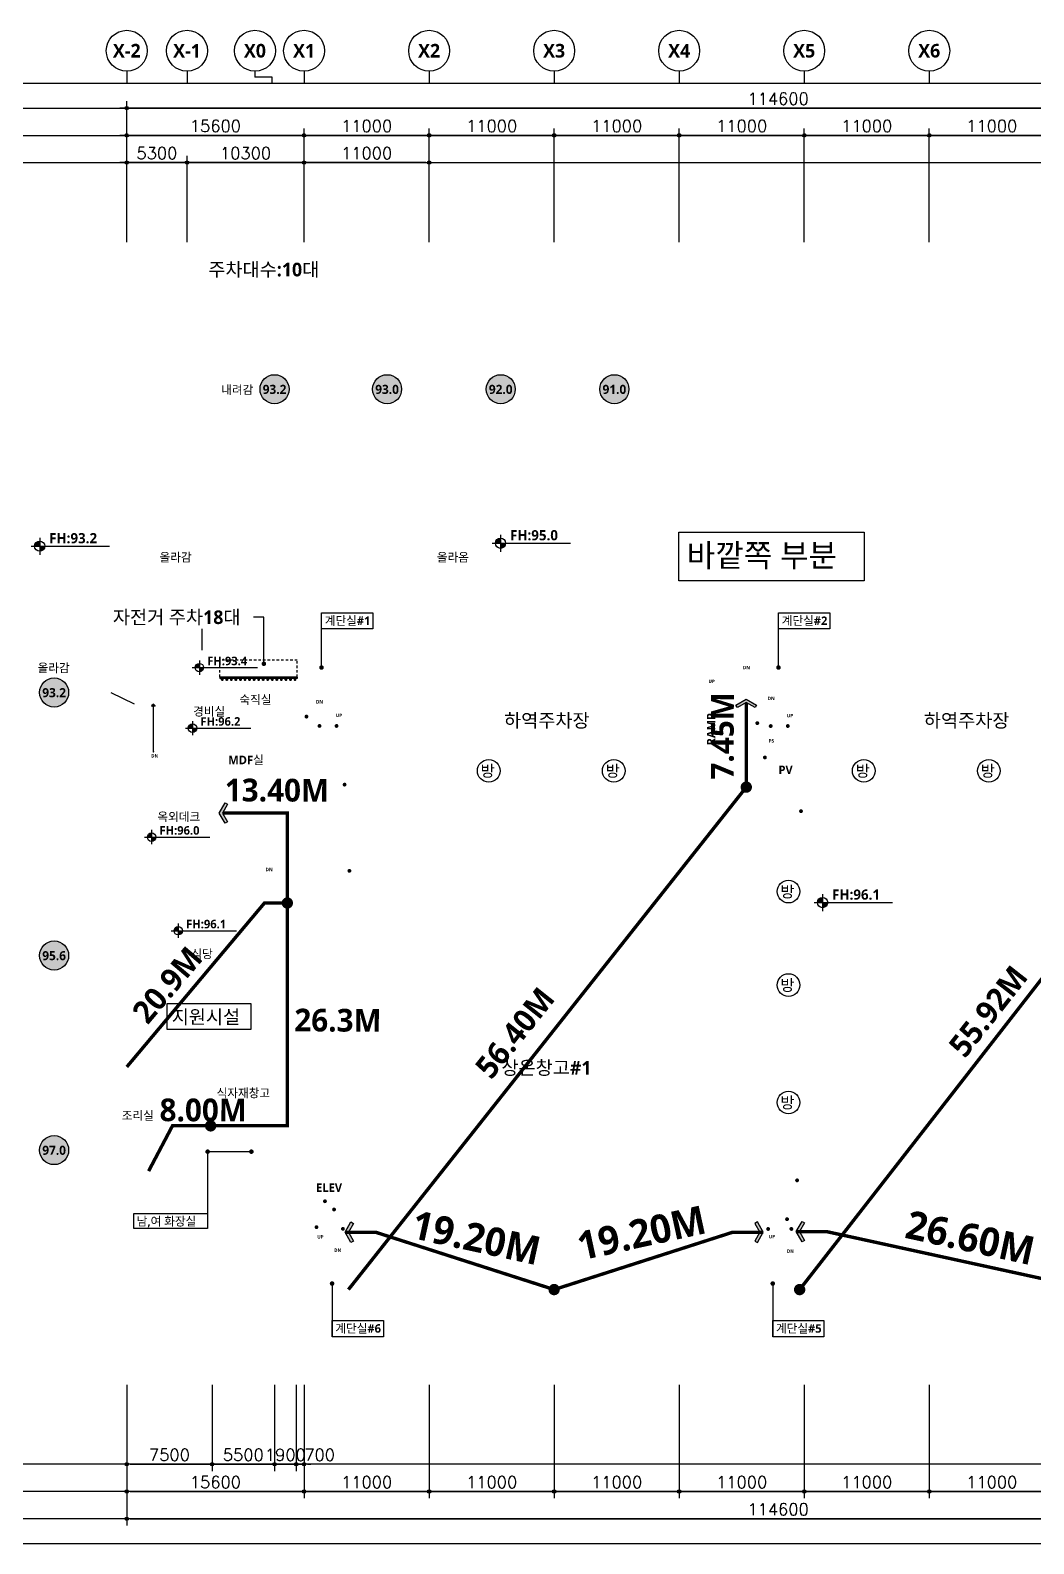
# Model space of a CAD drawing. Header units: millimetres. Extents: x 7833 to 190005487, y 7641 to 455456909.
# Drawn here: x 563291 to 651575, y 36445 to 169666 of the extents above; entities that cross this region are included whole.
import ezdxf
from ezdxf.enums import TextEntityAlignment as Align

# ---------------------------------------------------------------- set-up
doc = ezdxf.new("R2010")
doc.units = ezdxf.units.MM
doc.header["$LTSCALE"] = 200
doc.header["$MEASUREMENT"] = 0
doc.header["$PDSIZE"] = -10
doc.linetypes.add('HID', pattern=[2, 1.1, -0.9])
doc.layers.get('0').update_dxf_attribs({"linetype": 'CONTINUOUS'})
doc.layers.get('Defpoints').update_dxf_attribs({"color": 153, "linetype": 'CONTINUOUS'})
for name, color, linetype in [('A-ANNO-TEXT2', 3, 'CONTINUOUS'), ('DIM', 1, 'CONTINUOUS'), ('SYM', 7, 'CONTINUOUS'), ('X-SEC-종$0$A-ST-AXIS-BUB', 7, 'CONTINUOUS'), ('도로레벨', 5, 'CONTINUOUS'), ('자전거거치대', 5, 'CONTINUOUS'), ('피난거리 계단 50', 130, 'HID'), ('피난거리 저면 100', 10, 'HID')]:
    doc.layers.add(name, color=color, linetype=linetype)
doc.layers.add('A-XXXX-SYMB', color=7, linetype='CONTINUOUS', lineweight=25)
doc.layers.add('XR-평면도$0$A-SSXK-LEAD', color=7, linetype='CONTINUOUS', lineweight=25)
doc.layers.add('Defpoint', color=161, linetype='CONTINUOUS', plot=False)
doc.layers.add('면적', color=210, linetype='CONTINUOUS', plot=False)
doc.styles.add('SH_대대리576', font='')
doc.styles.get("Standard").update_dxf_attribs({"font": 'SIMPLEX.shx'})
doc.styles.get('SH_대대리576').set_extended_font_data('NanumGothic', bold=True)
doc.dimstyles.new('SHP 600', dxfattribs={"dimscale": 300, "dimtxt": 3.5, "dimasz": 1, "dimexe": 2, "dimexo": 2, "dimgap": 1, "dimtad": 1, "dimdec": 0, "dimzin": 0, "dimdsep": 46, "dimtxsty": 'Standard', "dimblk": 'DIMDOT', "dimcen": 0.09, "dimclrt": 3, "dimadec": 0, "dimazin": 1, "dimtfac": 1, "dimtdec": 0, "dimtix": 1, "dimtmove": 2, "dimatfit": 0, "dimldrblk": 'DIMDOT', "dimfxl": 1, "dimtolj": 1, "dimtzin": 0, "dimarcsym": 0})

# ---------------------------------------------------------------- blocks, each defined once
blk = doc.blocks.new('DIMDOT')
at = {"color": 0}
blk.add_line((-2, 0), (2, 0), dxfattribs=at)
for radius in [0.5, 0.25]:
    blk.add_circle((0, 0), radius, dxfattribs=at)
blk = doc.blocks.new('*D1773')
at = {"color": 0, "lineweight": -2}
for p, q in [((571782, 151016), (571782, 163416)), ((686082, 162816), (572082, 162816)), ((686382, 151016), (686382, 163416))]:
    blk.add_line(p, q, dxfattribs=at)
at = {"layer": 'Defpoints', "color": 0}
for p in [(571782, 162816), (571782, 150416), (686382, 150416)]:
    blk.add_point(p, dxfattribs=at)
at = {"color": 0, "linetype": 'ByBlock', "lineweight": -2, "xscale": 300, "yscale": 300, "zscale": 300, "rotation": 180}
blk.add_blockref('DIMDOT', (571782, 162816), dxfattribs=at)
at = {"color": 0, "linetype": 'ByBlock', "lineweight": -2, "xscale": 300, "yscale": 300, "zscale": 300}
blk.add_blockref('DIMDOT', (686382, 162816), dxfattribs=at)
at = {"color": 3, "insert": (629082, 163642), "char_height": 1050, "attachment_point": 5}
blk.add_mtext('\\A1;114600', dxfattribs=at)
blk = doc.blocks.new('*D1774')
at = {"color": 0, "lineweight": -2}
for p, q in [((587382, 151016), (587382, 161016)), ((598082, 160416), (587682, 160416)), ((598382, 151016), (598382, 161016))]:
    blk.add_line(p, q, dxfattribs=at)
at = {"layer": 'Defpoints', "color": 0}
for p in [(587382, 160416), (587382, 150416), (598382, 150416)]:
    blk.add_point(p, dxfattribs=at)
at = {"color": 0, "linetype": 'ByBlock', "lineweight": -2, "xscale": 300, "yscale": 300, "zscale": 300, "rotation": 180}
blk.add_blockref('DIMDOT', (587382, 160416), dxfattribs=at)
at = {"color": 0, "linetype": 'ByBlock', "lineweight": -2, "xscale": 300, "yscale": 300, "zscale": 300}
blk.add_blockref('DIMDOT', (598382, 160416), dxfattribs=at)
at = {"color": 3, "insert": (592882, 161242), "char_height": 1050, "attachment_point": 5}
blk.add_mtext('\\A1;11000', dxfattribs=at)
blk = doc.blocks.new('*D1775')
at = {"color": 0, "lineweight": -2}
for p, q in [((598382, 151016), (598382, 161016)), ((609082, 160416), (598682, 160416)), ((609382, 151016), (609382, 161016))]:
    blk.add_line(p, q, dxfattribs=at)
at = {"layer": 'Defpoints', "color": 0}
for p in [(598382, 160416), (598382, 150416), (609382, 150416)]:
    blk.add_point(p, dxfattribs=at)
at = {"color": 0, "linetype": 'ByBlock', "lineweight": -2, "xscale": 300, "yscale": 300, "zscale": 300, "rotation": 180}
blk.add_blockref('DIMDOT', (598382, 160416), dxfattribs=at)
at = {"color": 0, "linetype": 'ByBlock', "lineweight": -2, "xscale": 300, "yscale": 300, "zscale": 300}
blk.add_blockref('DIMDOT', (609382, 160416), dxfattribs=at)
at = {"color": 3, "insert": (603882, 161242), "char_height": 1050, "attachment_point": 5}
blk.add_mtext('\\A1;11000', dxfattribs=at)
blk = doc.blocks.new('*D1776')
at = {"color": 0, "lineweight": -2}
for p, q in [((609382, 151016), (609382, 161016)), ((620082, 160416), (609682, 160416)), ((620382, 151016), (620382, 161016))]:
    blk.add_line(p, q, dxfattribs=at)
at = {"layer": 'Defpoints', "color": 0}
for p in [(609382, 160416), (609382, 150416), (620382, 150416)]:
    blk.add_point(p, dxfattribs=at)
at = {"color": 0, "linetype": 'ByBlock', "lineweight": -2, "xscale": 300, "yscale": 300, "zscale": 300, "rotation": 180}
blk.add_blockref('DIMDOT', (609382, 160416), dxfattribs=at)
at = {"color": 0, "linetype": 'ByBlock', "lineweight": -2, "xscale": 300, "yscale": 300, "zscale": 300}
blk.add_blockref('DIMDOT', (620382, 160416), dxfattribs=at)
at = {"color": 3, "insert": (614882, 161242), "char_height": 1050, "attachment_point": 5}
blk.add_mtext('\\A1;11000', dxfattribs=at)
blk = doc.blocks.new('*D1777')
at = {"color": 0, "lineweight": -2}
for p, q in [((620382, 151016), (620382, 161016)), ((631082, 160416), (620682, 160416)), ((631382, 151016), (631382, 161016))]:
    blk.add_line(p, q, dxfattribs=at)
at = {"layer": 'Defpoints', "color": 0}
for p in [(620382, 160416), (620382, 150416), (631382, 150416)]:
    blk.add_point(p, dxfattribs=at)
at = {"color": 0, "linetype": 'ByBlock', "lineweight": -2, "xscale": 300, "yscale": 300, "zscale": 300, "rotation": 180}
blk.add_blockref('DIMDOT', (620382, 160416), dxfattribs=at)
at = {"color": 0, "linetype": 'ByBlock', "lineweight": -2, "xscale": 300, "yscale": 300, "zscale": 300}
blk.add_blockref('DIMDOT', (631382, 160416), dxfattribs=at)
at = {"color": 3, "insert": (625882, 161242), "char_height": 1050, "attachment_point": 5}
blk.add_mtext('\\A1;11000', dxfattribs=at)
blk = doc.blocks.new('*D1778')
at = {"color": 0, "lineweight": -2}
for p, q in [((631382, 151016), (631382, 161016)), ((642082, 160416), (631682, 160416)), ((642382, 151016), (642382, 161016))]:
    blk.add_line(p, q, dxfattribs=at)
at = {"layer": 'Defpoints', "color": 0}
for p in [(631382, 160416), (631382, 150416), (642382, 150416)]:
    blk.add_point(p, dxfattribs=at)
at = {"color": 0, "linetype": 'ByBlock', "lineweight": -2, "xscale": 300, "yscale": 300, "zscale": 300, "rotation": 180}
blk.add_blockref('DIMDOT', (631382, 160416), dxfattribs=at)
at = {"color": 0, "linetype": 'ByBlock', "lineweight": -2, "xscale": 300, "yscale": 300, "zscale": 300}
blk.add_blockref('DIMDOT', (642382, 160416), dxfattribs=at)
at = {"color": 3, "insert": (636882, 161242), "char_height": 1050, "attachment_point": 5}
blk.add_mtext('\\A1;11000', dxfattribs=at)
blk = doc.blocks.new('*D1779')
at = {"color": 0, "lineweight": -2}
for p, q in [((642382, 151016), (642382, 161016)), ((653082, 160416), (642682, 160416)), ((653382, 151016), (653382, 161016))]:
    blk.add_line(p, q, dxfattribs=at)
at = {"layer": 'Defpoints', "color": 0}
for p in [(642382, 160416), (642382, 150416), (653382, 150416)]:
    blk.add_point(p, dxfattribs=at)
at = {"color": 0, "linetype": 'ByBlock', "lineweight": -2, "xscale": 300, "yscale": 300, "zscale": 300, "rotation": 180}
blk.add_blockref('DIMDOT', (642382, 160416), dxfattribs=at)
at = {"color": 0, "linetype": 'ByBlock', "lineweight": -2, "xscale": 300, "yscale": 300, "zscale": 300}
blk.add_blockref('DIMDOT', (653382, 160416), dxfattribs=at)
at = {"color": 3, "insert": (647882, 161242), "char_height": 1050, "attachment_point": 5}
blk.add_mtext('\\A1;11000', dxfattribs=at)
blk = doc.blocks.new('*D1783')
at = {"color": 0, "lineweight": -2}
for p, q in [((571782, 151016), (571782, 161016)), ((587082, 160416), (572082, 160416)), ((587382, 151016), (587382, 161016))]:
    blk.add_line(p, q, dxfattribs=at)
at = {"layer": 'Defpoints', "color": 0}
for p in [(571782, 160416), (571782, 150416), (587382, 150416)]:
    blk.add_point(p, dxfattribs=at)
at = {"color": 0, "linetype": 'ByBlock', "lineweight": -2, "xscale": 300, "yscale": 300, "zscale": 300, "rotation": 180}
blk.add_blockref('DIMDOT', (571782, 160416), dxfattribs=at)
at = {"color": 0, "linetype": 'ByBlock', "lineweight": -2, "xscale": 300, "yscale": 300, "zscale": 300}
blk.add_blockref('DIMDOT', (587382, 160416), dxfattribs=at)
at = {"color": 3, "insert": (579582, 161242), "char_height": 1050, "attachment_point": 5}
blk.add_mtext('\\A1;15600', dxfattribs=at)
blk = doc.blocks.new('*D1784')
at = {"color": 0, "lineweight": -2}
for p, q in [((571782, 151016), (571782, 158616)), ((577082, 151016), (577082, 158616)), ((576782, 158016), (572082, 158016))]:
    blk.add_line(p, q, dxfattribs=at)
at = {"layer": 'Defpoints', "color": 0}
for p in [(571782, 158016), (571782, 150416), (577082, 150416)]:
    blk.add_point(p, dxfattribs=at)
at = {"color": 0, "linetype": 'ByBlock', "lineweight": -2, "xscale": 300, "yscale": 300, "zscale": 300, "rotation": 180}
blk.add_blockref('DIMDOT', (571782, 158016), dxfattribs=at)
at = {"color": 0, "linetype": 'ByBlock', "lineweight": -2, "xscale": 300, "yscale": 300, "zscale": 300}
blk.add_blockref('DIMDOT', (577082, 158016), dxfattribs=at)
at = {"color": 3, "insert": (574432, 158842), "char_height": 1050, "attachment_point": 5}
blk.add_mtext('\\A1;5300', dxfattribs=at)
blk = doc.blocks.new('*D1785')
at = {"color": 0, "lineweight": -2}
for p, q in [((577082, 151016), (577082, 158616)), ((587382, 151016), (587382, 158616)), ((587082, 158016), (577382, 158016))]:
    blk.add_line(p, q, dxfattribs=at)
at = {"layer": 'Defpoints', "color": 0}
for p in [(577082, 158016), (577082, 150416), (587382, 150416)]:
    blk.add_point(p, dxfattribs=at)
at = {"color": 0, "linetype": 'ByBlock', "lineweight": -2, "xscale": 300, "yscale": 300, "zscale": 300, "rotation": 180}
blk.add_blockref('DIMDOT', (577082, 158016), dxfattribs=at)
at = {"color": 0, "linetype": 'ByBlock', "lineweight": -2, "xscale": 300, "yscale": 300, "zscale": 300}
blk.add_blockref('DIMDOT', (587382, 158016), dxfattribs=at)
at = {"color": 3, "insert": (582232, 158842), "char_height": 1050, "attachment_point": 5}
blk.add_mtext('\\A1;10300', dxfattribs=at)
blk = doc.blocks.new('*D1786')
at = {"color": 0, "lineweight": -2}
for p, q in [((587382, 151016), (587382, 158616)), ((598382, 151016), (598382, 158616)), ((598082, 158016), (587682, 158016))]:
    blk.add_line(p, q, dxfattribs=at)
at = {"layer": 'Defpoints', "color": 0}
for p in [(587382, 158016), (587382, 150416), (598382, 150416)]:
    blk.add_point(p, dxfattribs=at)
at = {"color": 0, "linetype": 'ByBlock', "lineweight": -2, "xscale": 300, "yscale": 300, "zscale": 300, "rotation": 180}
blk.add_blockref('DIMDOT', (587382, 158016), dxfattribs=at)
at = {"color": 0, "linetype": 'ByBlock', "lineweight": -2, "xscale": 300, "yscale": 300, "zscale": 300}
blk.add_blockref('DIMDOT', (598382, 158016), dxfattribs=at)
at = {"color": 3, "insert": (592882, 158842), "char_height": 1050, "attachment_point": 5}
blk.add_mtext('\\A1;11000', dxfattribs=at)
blk = doc.blocks.new('X-SEC-종$0$A-ST-AXIS-BUB-1')
at = {"layer": 'X-SEC-종$0$A-ST-AXIS-BUB'}
blk.add_line((0, 350), (0, 0), dxfattribs=at)
blk.add_circle((0, 950), 600, dxfattribs=at)
blk = doc.blocks.new('A$C75C439D1')
at = {"layer": 'X-SEC-종$0$A-ST-AXIS-BUB'}
blk.add_line((1800, 1050, -103000), (1800, 525, -103000), dxfattribs=at)
at = {"layer": 'X-SEC-종$0$A-ST-AXIS-BUB', "elevation": -103000}
blk.add_lwpolyline([(3323, 0), (3323, 525), (1800, 525)], dxfattribs=at)
at = {"layer": 'X-SEC-종$0$A-ST-AXIS-BUB'}
blk.add_circle((1800, 2850, -103000), 1800, dxfattribs=at)
blk = doc.blocks.new('A$C2E1A0DD2')
at = {"layer": 'A-XXXX-SYMB'}
h = blk.add_hatch(color=256, dxfattribs=at)
h.paths.add_polyline_path([(750, 1200, 0.4142136), (300, 750), (750, 750)])
h.paths.add_polyline_path([(1200, 750), (750, 750), (750, 300, 0.4142136)])
for p, q in [((750, 1500), (750, 0)), ((0, 750), (1500, 750))]:
    blk.add_line(p, q, dxfattribs=at)
blk.add_circle((750, 750), 450, dxfattribs=at)
blk = doc.blocks.new('A$C33BE775C')
at = {"layer": 'A-XXXX-SYMB'}
blk.add_line((1250, 625), (5743, 625), dxfattribs=at)
at = {"layer": 'A-XXXX-SYMB', "xscale": 0.8333333333333334, "yscale": 0.8333333333333334, "zscale": 0.8333333333333334}
blk.add_blockref('A$C2E1A0DD2', (0, 0), dxfattribs=at)
blk = doc.blocks.new('A$C19A65A13')
at = {"layer": 'A-XXXX-SYMB'}
blk.add_line((1500, 750), (6891, 750), dxfattribs=at)
blk.add_blockref('A$C2E1A0DD2', (0, 0), dxfattribs=at)
blk = doc.blocks.new('XR-평면도$0$8F-PLAN$0$arrow2')
at = {"color": 8}
blk.add_lwpolyline([(0, 0.87), (0.74, 0), (0, -0.87), (0.15, -1), (1, 0), (0.15, 1)], close=True, dxfattribs=at)
for points in [[(0, 0.87), (0.15, 1), (0.74, 0), (1, 0)], [(0.74, 0), (1, 0), (0, -0.87), (0.15, -1)]]:
    blk.add_solid(points, dxfattribs=at)
blk = doc.blocks.new('*D1998')
at = {"color": 0, "lineweight": -2}
for p, q in [((642382, 50445), (642382, 40445)), ((653382, 50445), (653382, 40445)), ((642682, 41045), (653082, 41045))]:
    blk.add_line(p, q, dxfattribs=at)
at = {"layer": 'Defpoints', "color": 0}
for p in [(642382, 51045), (653382, 51045), (653382, 41045)]:
    blk.add_point(p, dxfattribs=at)
at = {"color": 0, "linetype": 'ByBlock', "lineweight": -2, "xscale": 300, "yscale": 300, "zscale": 300, "rotation": 180}
blk.add_blockref('DIMDOT', (642382, 41045), dxfattribs=at)
at = {"color": 0, "linetype": 'ByBlock', "lineweight": -2, "xscale": 300, "yscale": 300, "zscale": 300}
blk.add_blockref('DIMDOT', (653382, 41045), dxfattribs=at)
at = {"color": 3, "insert": (647882, 41871), "char_height": 1050, "attachment_point": 5}
blk.add_mtext('\\A1;11000', dxfattribs=at)
blk = doc.blocks.new('*D1999')
at = {"color": 0, "lineweight": -2}
for p, q in [((631382, 50445), (631382, 40445)), ((642382, 50445), (642382, 40445)), ((631682, 41045), (642082, 41045))]:
    blk.add_line(p, q, dxfattribs=at)
at = {"layer": 'Defpoints', "color": 0}
for p in [(631382, 51045), (642382, 51045), (642382, 41045)]:
    blk.add_point(p, dxfattribs=at)
at = {"color": 0, "linetype": 'ByBlock', "lineweight": -2, "xscale": 300, "yscale": 300, "zscale": 300, "rotation": 180}
blk.add_blockref('DIMDOT', (631382, 41045), dxfattribs=at)
at = {"color": 0, "linetype": 'ByBlock', "lineweight": -2, "xscale": 300, "yscale": 300, "zscale": 300}
blk.add_blockref('DIMDOT', (642382, 41045), dxfattribs=at)
at = {"color": 3, "insert": (636882, 41871), "char_height": 1050, "attachment_point": 5}
blk.add_mtext('\\A1;11000', dxfattribs=at)
blk = doc.blocks.new('*D2000')
at = {"color": 0, "lineweight": -2}
for p, q in [((620382, 50445), (620382, 40445)), ((631382, 50445), (631382, 40445)), ((620682, 41045), (631082, 41045))]:
    blk.add_line(p, q, dxfattribs=at)
at = {"layer": 'Defpoints', "color": 0}
for p in [(620382, 51045), (631382, 51045), (631382, 41045)]:
    blk.add_point(p, dxfattribs=at)
at = {"color": 0, "linetype": 'ByBlock', "lineweight": -2, "xscale": 300, "yscale": 300, "zscale": 300, "rotation": 180}
blk.add_blockref('DIMDOT', (620382, 41045), dxfattribs=at)
at = {"color": 0, "linetype": 'ByBlock', "lineweight": -2, "xscale": 300, "yscale": 300, "zscale": 300}
blk.add_blockref('DIMDOT', (631382, 41045), dxfattribs=at)
at = {"color": 3, "insert": (625882, 41871), "char_height": 1050, "attachment_point": 5}
blk.add_mtext('\\A1;11000', dxfattribs=at)
blk = doc.blocks.new('*D2001')
at = {"color": 0, "lineweight": -2}
for p, q in [((609382, 50445), (609382, 40445)), ((620382, 50445), (620382, 40445)), ((609682, 41045), (620082, 41045))]:
    blk.add_line(p, q, dxfattribs=at)
at = {"layer": 'Defpoints', "color": 0}
for p in [(609382, 51045), (620382, 51045), (620382, 41045)]:
    blk.add_point(p, dxfattribs=at)
at = {"color": 0, "linetype": 'ByBlock', "lineweight": -2, "xscale": 300, "yscale": 300, "zscale": 300, "rotation": 180}
blk.add_blockref('DIMDOT', (609382, 41045), dxfattribs=at)
at = {"color": 0, "linetype": 'ByBlock', "lineweight": -2, "xscale": 300, "yscale": 300, "zscale": 300}
blk.add_blockref('DIMDOT', (620382, 41045), dxfattribs=at)
at = {"color": 3, "insert": (614882, 41871), "char_height": 1050, "attachment_point": 5}
blk.add_mtext('\\A1;11000', dxfattribs=at)
blk = doc.blocks.new('*D2002')
at = {"color": 0, "lineweight": -2}
for p, q in [((598382, 50445), (598382, 40445)), ((609382, 50445), (609382, 40445)), ((598682, 41045), (609082, 41045))]:
    blk.add_line(p, q, dxfattribs=at)
at = {"layer": 'Defpoints', "color": 0}
for p in [(598382, 51045), (609382, 51045), (609382, 41045)]:
    blk.add_point(p, dxfattribs=at)
at = {"color": 0, "linetype": 'ByBlock', "lineweight": -2, "xscale": 300, "yscale": 300, "zscale": 300, "rotation": 180}
blk.add_blockref('DIMDOT', (598382, 41045), dxfattribs=at)
at = {"color": 0, "linetype": 'ByBlock', "lineweight": -2, "xscale": 300, "yscale": 300, "zscale": 300}
blk.add_blockref('DIMDOT', (609382, 41045), dxfattribs=at)
at = {"color": 3, "insert": (603882, 41871), "char_height": 1050, "attachment_point": 5}
blk.add_mtext('\\A1;11000', dxfattribs=at)
blk = doc.blocks.new('*D2003')
at = {"color": 0, "lineweight": -2}
for p, q in [((587382, 50445), (587382, 40445)), ((598382, 50445), (598382, 40445)), ((587682, 41045), (598082, 41045))]:
    blk.add_line(p, q, dxfattribs=at)
at = {"layer": 'Defpoints', "color": 0}
for p in [(587382, 51045), (598382, 51045), (598382, 41045)]:
    blk.add_point(p, dxfattribs=at)
at = {"color": 0, "linetype": 'ByBlock', "lineweight": -2, "xscale": 300, "yscale": 300, "zscale": 300, "rotation": 180}
blk.add_blockref('DIMDOT', (587382, 41045), dxfattribs=at)
at = {"color": 0, "linetype": 'ByBlock', "lineweight": -2, "xscale": 300, "yscale": 300, "zscale": 300}
blk.add_blockref('DIMDOT', (598382, 41045), dxfattribs=at)
at = {"color": 3, "insert": (592882, 41871), "char_height": 1050, "attachment_point": 5}
blk.add_mtext('\\A1;11000', dxfattribs=at)
blk = doc.blocks.new('*D2004')
at = {"color": 0, "lineweight": -2}
for p, q in [((571782, 50445), (571782, 40445)), ((587382, 50445), (587382, 40445)), ((572082, 41045), (587082, 41045))]:
    blk.add_line(p, q, dxfattribs=at)
at = {"layer": 'Defpoints', "color": 0}
for p in [(571782, 51045), (587382, 51045), (587382, 41045)]:
    blk.add_point(p, dxfattribs=at)
at = {"color": 0, "linetype": 'ByBlock', "lineweight": -2, "xscale": 300, "yscale": 300, "zscale": 300, "rotation": 180}
blk.add_blockref('DIMDOT', (571782, 41045), dxfattribs=at)
at = {"color": 0, "linetype": 'ByBlock', "lineweight": -2, "xscale": 300, "yscale": 300, "zscale": 300}
blk.add_blockref('DIMDOT', (587382, 41045), dxfattribs=at)
at = {"color": 3, "insert": (579582, 41871), "char_height": 1050, "attachment_point": 5}
blk.add_mtext('\\A1;15600', dxfattribs=at)
blk = doc.blocks.new('*D2005')
at = {"color": 0, "lineweight": -2}
for p, q in [((571782, 50445), (571782, 42845)), ((579282, 50445), (579282, 42845)), ((572082, 43445), (578982, 43445))]:
    blk.add_line(p, q, dxfattribs=at)
at = {"layer": 'Defpoints', "color": 0}
for p in [(571782, 51045), (579282, 51045), (579282, 43445)]:
    blk.add_point(p, dxfattribs=at)
at = {"color": 0, "linetype": 'ByBlock', "lineweight": -2, "xscale": 300, "yscale": 300, "zscale": 300, "rotation": 180}
blk.add_blockref('DIMDOT', (571782, 43445), dxfattribs=at)
at = {"color": 0, "linetype": 'ByBlock', "lineweight": -2, "xscale": 300, "yscale": 300, "zscale": 300}
blk.add_blockref('DIMDOT', (579282, 43445), dxfattribs=at)
at = {"color": 3, "insert": (575532, 44271), "char_height": 1050, "attachment_point": 5}
blk.add_mtext('\\A1;7500', dxfattribs=at)
blk = doc.blocks.new('*D2006')
at = {"color": 0, "lineweight": -2}
for p, q in [((579282, 50445), (579282, 42845)), ((584782, 50445), (584782, 42845)), ((579582, 43445), (584482, 43445))]:
    blk.add_line(p, q, dxfattribs=at)
at = {"layer": 'Defpoints', "color": 0}
for p in [(579282, 51045), (584782, 51045), (584782, 43445)]:
    blk.add_point(p, dxfattribs=at)
at = {"color": 0, "linetype": 'ByBlock', "lineweight": -2, "xscale": 300, "yscale": 300, "zscale": 300, "rotation": 180}
blk.add_blockref('DIMDOT', (579282, 43445), dxfattribs=at)
at = {"color": 0, "linetype": 'ByBlock', "lineweight": -2, "xscale": 300, "yscale": 300, "zscale": 300}
blk.add_blockref('DIMDOT', (584782, 43445), dxfattribs=at)
at = {"color": 3, "insert": (582032, 44271), "char_height": 1050, "attachment_point": 5}
blk.add_mtext('\\A1;5500', dxfattribs=at)
blk = doc.blocks.new('*D2007')
at = {"color": 0, "lineweight": -2}
for p, q in [((584782, 50445), (584782, 42845)), ((586682, 50445), (586682, 42845)), ((584482, 43445), (584182, 43445)), ((584782, 43445), (586682, 43445)), ((586982, 43445), (587282, 43445))]:
    blk.add_line(p, q, dxfattribs=at)
at = {"layer": 'Defpoints', "color": 0}
for p in [(584782, 51045), (586682, 51045), (586682, 43445)]:
    blk.add_point(p, dxfattribs=at)
at = {"color": 0, "linetype": 'ByBlock', "lineweight": -2, "xscale": 300, "yscale": 300, "zscale": 300}
blk.add_blockref('DIMDOT', (584782, 43445), dxfattribs=at)
at = {"color": 0, "linetype": 'ByBlock', "lineweight": -2, "xscale": 300, "yscale": 300, "zscale": 300, "rotation": 180}
blk.add_blockref('DIMDOT', (586682, 43445), dxfattribs=at)
at = {"color": 3, "insert": (585732, 44271), "char_height": 1050, "attachment_point": 5}
blk.add_mtext('\\A1;1900', dxfattribs=at)
blk = doc.blocks.new('*D2008')
at = {"color": 0, "lineweight": -2}
for p, q in [((586682, 50445), (586682, 42845)), ((587382, 50445), (587382, 42845)), ((586382, 43445), (586082, 43445)), ((586682, 43445), (587382, 43445)), ((587682, 43445), (587982, 43445))]:
    blk.add_line(p, q, dxfattribs=at)
at = {"layer": 'Defpoints', "color": 0}
for p in [(586682, 51045), (587382, 51045), (587382, 43445)]:
    blk.add_point(p, dxfattribs=at)
at = {"color": 0, "linetype": 'ByBlock', "lineweight": -2, "xscale": 300, "yscale": 300, "zscale": 300}
blk.add_blockref('DIMDOT', (586682, 43445), dxfattribs=at)
at = {"color": 0, "linetype": 'ByBlock', "lineweight": -2, "xscale": 300, "yscale": 300, "zscale": 300, "rotation": 180}
blk.add_blockref('DIMDOT', (587382, 43445), dxfattribs=at)
at = {"color": 3, "insert": (588751, 44271), "char_height": 1050, "attachment_point": 5}
blk.add_mtext('\\A1;700', dxfattribs=at)
blk = doc.blocks.new('*D2009')
at = {"color": 0, "lineweight": -2}
for p, q in [((571782, 50445), (571782, 38045)), ((686382, 50445), (686382, 38045)), ((572082, 38645), (686082, 38645))]:
    blk.add_line(p, q, dxfattribs=at)
at = {"layer": 'Defpoints', "color": 0}
for p in [(571782, 51045), (686382, 51045), (686382, 38645)]:
    blk.add_point(p, dxfattribs=at)
at = {"color": 0, "linetype": 'ByBlock', "lineweight": -2, "xscale": 300, "yscale": 300, "zscale": 300, "rotation": 180}
blk.add_blockref('DIMDOT', (571782, 38645), dxfattribs=at)
at = {"color": 0, "linetype": 'ByBlock', "lineweight": -2, "xscale": 300, "yscale": 300, "zscale": 300}
blk.add_blockref('DIMDOT', (686382, 38645), dxfattribs=at)
at = {"color": 3, "insert": (629082, 39471), "char_height": 1050, "attachment_point": 5}
blk.add_mtext('\\A1;114600', dxfattribs=at)
blk = doc.blocks.new('*U22')
at = {"layer": 'Defpoint', "linetype": 'HID'}
for p, q in [((-400, -61), (-400, -1561)), ((6400, -61), (6400, -1561)), ((6400, -1561), (-400, -1561))]:
    blk.add_line(p, q, dxfattribs=at)
at = {"layer": 'SYM', "color": 5}
for p, q in [((-400, -61), (-400, 49)), ((6400, -61), (6400, 49))]:
    blk.add_line(p, q, dxfattribs=at)
at = {"layer": '자전거거치대'}
for p, q in [((6400, 49), (-400, 49)), ((6400, -61), (-400, -61))]:
    blk.add_line(p, q, dxfattribs=at)
at = {"layer": '자전거거치대', "linetype": 'HID'}
blk.add_line((6400, 0), (-400, 0), dxfattribs=at)
at = {"layer": '자전거거치대'}
for points in [[(-170, 169), (-170, -76, 1), (-145, -76), (-145, 169, 0.4142136), (-200, 225, 0.4142136), (-255, 169), (-255, -76, 1), (-230, -76), (-230, 169, -0.4142136), (-200, 199, -0.4142116), (-170, 169)], [(230, 169), (230, -76, 1), (255, -76), (255, 169, 0.4142136), (200, 225, 0.4142136), (145, 169), (145, -76, 1), (170, -76), (170, 169, -0.4142136), (200, 199, -0.4142116), (230, 169)], [(630, 169), (630, -76, 1), (655, -76), (655, 169, 0.4142136), (600, 225, 0.4142136), (545, 169), (545, -76, 1), (570, -76), (570, 169, -0.4142136), (600, 199, -0.4142116), (630, 169)], [(1030, 169), (1030, -76, 1), (1055, -76), (1055, 169, 0.4142136), (1000, 225, 0.4142136), (945, 169), (945, -76, 1), (970, -76), (970, 169, -0.4142136), (1000, 199, -0.4142116), (1030, 169)], [(1430, 169), (1430, -76, 1), (1455, -76), (1455, 169, 0.4142136), (1400, 225, 0.4142136), (1345, 169), (1345, -76, 1), (1370, -76), (1370, 169, -0.4142136), (1400, 199, -0.4142116), (1430, 169)], [(1830, 169), (1830, -76, 1), (1855, -76), (1855, 169, 0.4142136), (1800, 225, 0.4142136), (1745, 169), (1745, -76, 1), (1770, -76), (1770, 169, -0.4142136), (1800, 199, -0.4142116), (1830, 169)], [(2230, 169), (2230, -76, 1), (2255, -76), (2255, 169, 0.4142136), (2200, 225, 0.4142136), (2145, 169), (2145, -76, 1), (2170, -76), (2170, 169, -0.4142136), (2200, 199, -0.4142116), (2230, 169)], [(2630, 169), (2630, -76, 1), (2655, -76), (2655, 169, 0.4142136), (2600, 225, 0.4142136), (2545, 169), (2545, -76, 1), (2570, -76), (2570, 169, -0.4142136), (2600, 199, -0.4142116), (2630, 169)], [(3030, 169), (3030, -76, 1), (3055, -76), (3055, 169, 0.4142136), (3000, 225, 0.4142136), (2945, 169), (2945, -76, 1), (2970, -76), (2970, 169, -0.4142136), (3000, 199, -0.4142116), (3030, 169)], [(3430, 169), (3430, -76, 1), (3455, -76), (3455, 169, 0.4142136), (3400, 225, 0.4142136), (3345, 169), (3345, -76, 1), (3370, -76), (3370, 169, -0.4142136), (3400, 199, -0.4142116), (3430, 169)], [(3830, 169), (3830, -76, 1), (3855, -76), (3855, 169, 0.4142136), (3800, 225, 0.4142136), (3745, 169), (3745, -76, 1), (3770, -76), (3770, 169, -0.4142136), (3800, 199, -0.4142116), (3830, 169)], [(4230, 169), (4230, -76, 1), (4255, -76), (4255, 169, 0.4142136), (4200, 225, 0.4142136), (4145, 169), (4145, -76, 1), (4170, -76), (4170, 169, -0.4142136), (4200, 199, -0.4142116), (4230, 169)], [(4630, 169), (4630, -76, 1), (4655, -76), (4655, 169, 0.4142136), (4600, 225, 0.4142136), (4545, 169), (4545, -76, 1), (4570, -76), (4570, 169, -0.4142136), (4600, 199, -0.4142116), (4630, 169)], [(5030, 169), (5030, -76, 1), (5055, -76), (5055, 169, 0.4142136), (5000, 225, 0.4142136), (4945, 169), (4945, -76, 1), (4970, -76), (4970, 169, -0.4142136), (5000, 199, -0.4142116), (5030, 169)], [(5430, 169), (5430, -76, 1), (5455, -76), (5455, 169, 0.4142136), (5400, 225, 0.4142136), (5345, 169), (5345, -76, 1), (5370, -76), (5370, 169, -0.4142136), (5400, 199, -0.4142116), (5430, 169)], [(5830, 169), (5830, -76, 1), (5855, -76), (5855, 169, 0.4142136), (5800, 225, 0.4142136), (5745, 169), (5745, -76, 1), (5770, -76), (5770, 169, -0.4142136), (5800, 199, -0.4142116), (5830, 169)], [(6230, 169), (6230, -76, 1), (6255, -76), (6255, 169, 0.4142136), (6200, 225, 0.4142136), (6145, 169), (6145, -76, 1), (6170, -76), (6170, 169, -0.4142136), (6200, 199, -0.4142116), (6230, 169)]]:
    blk.add_lwpolyline(points, format="xyb", dxfattribs=at)
blk = doc.blocks.new('A$C0C0E3120')
at = {"layer": '피난거리 저면 100', "linetype": 'HID', "ltscale": 1000}
h = blk.add_hatch(color=256, dxfattribs=at)
h.dxf.hatch_style = 1
h.paths.add_polyline_path([(1503, 1231), (0, 372), (213, 0), (1503, 738), (2794, 0), (3007, 372)])
blk.add_lwpolyline([(1503, 1231), (0, 372), (213, 0), (1503, 738), (2794, 0), (3007, 372), (1503, 1231)], dxfattribs=at)
blk = doc.blocks.new('A$C042448C2')
at = {"layer": '피난거리 계단 50', "linetype": 'HID', "ltscale": 5}
h = blk.add_hatch(color=256, dxfattribs=at)
h.dxf.hatch_style = 1
h.paths.add_polyline_path([(902, 0), (1804, 515), (1676, 739), (902, 296), (128, 739), (0, 515)])
at = {"layer": '피난거리 계단 50', "linetype": 'HID', "ltscale": 5, "elevation": 206000}
blk.add_lwpolyline([(902, 0), (1804, 515), (1676, 739), (902, 296), (128, 739), (0, 515), (902, 0)], dxfattribs=at)

msp = doc.modelspace()

# ---------------------------------------------------------------- hatches: boundary and pattern name
at = {"layer": '도로레벨', "linetype": 'Continuous', "true_color": 0xffffff}
h = msp.add_hatch(color=7, dxfattribs=at)
edge = h.paths.add_edge_path()
edge.add_arc((584781.8, 138070.5), 1279.4, 0, 360)
h = msp.add_hatch(color=7, dxfattribs=at)
edge = h.paths.add_edge_path()
edge.add_arc((594681.8, 138070.5), 1279.4, 0, 360)
h = msp.add_hatch(color=7, dxfattribs=at)
edge = h.paths.add_edge_path()
edge.add_arc((604681.8, 138070.5), 1279.4, 0, 360)
h = msp.add_hatch(color=7, dxfattribs=at)
edge = h.paths.add_edge_path()
edge.add_arc((614681.8, 138070.5), 1279.4, 0, 360)
h = msp.add_hatch(color=7, dxfattribs=at)
edge = h.paths.add_edge_path()
edge.add_arc((565387.4, 111372.4), 1279.4, 0, 360)
h = msp.add_hatch(color=7, dxfattribs=at)
edge = h.paths.add_edge_path()
edge.add_arc((565387.4, 88222.4), 1279.4, 0, 360)
h = msp.add_hatch(color=7, dxfattribs=at)
edge = h.paths.add_edge_path()
edge.add_arc((565387.4, 71092.4), 1279.4, 0, 360)

# ---------------------------------------------------------------- linework, layer by layer
at = {"elevation": 103000}
for points in [[(620356.9, 125493.8), (636655.3, 125493.8), (636655.3, 121217.8), (620356.9, 121217.8)], [(588912.8, 118395.3), (593422.8, 118395.3), (593422.8, 116965.3), (588912.8, 116965.3)], [(629116.8, 118395.3), (633626.8, 118395.3), (633626.8, 116965.3), (629116.8, 116965.3)], [(575340.1, 83998.4), (582702.9, 83998.4), (582702.9, 81711.1), (575340.1, 81711.1)], [(572412.8, 65515.3), (578892.8, 65515.3), (578892.8, 64180.3), (572412.8, 64180.3)], [(589842.8, 56100.3), (594352.8, 56100.3), (594352.8, 54670.3), (589842.8, 54670.3)], [(628612.8, 56100.3), (633122.8, 56100.3), (633122.8, 54670.3), (628612.8, 54670.3)]]:
    msp.add_lwpolyline(points, close=True, dxfattribs=at)
for points in [[(583842.4, 118008.4), (582924.6, 118008.4)], [(583842.4, 113908.6), (583842.4, 118008.4)], [(588912.8, 113570.3), (588912.8, 116965.3)], [(629116.8, 113570.3), (629116.8, 116965.3)], [(582748.2, 70955.3), (578892.8, 70955.3), (578892.8, 65515.3)], [(589842.8, 59345.3), (589842.8, 54670.3)], [(628612.8, 59345.3), (628612.8, 54670.3)]]:
    msp.add_lwpolyline(points, dxfattribs=at)
at = {"const_width": 200, "elevation": 103000}
for points in [[(583742.4, 113908.6, 1), (583942.4, 113908.6, 1)], [(588812.8, 113570.3, 1), (589012.8, 113570.3, 1)], [(629016.8, 113570.3, 1), (629216.8, 113570.3, 1)], [(578792.8, 70955.3, 1), (578992.8, 70955.3, 1)], [(582648.2, 70955.3, 1), (582848.2, 70955.3, 1)], [(589742.8, 59345.3, 1), (589942.8, 59345.3, 1)], [(628512.8, 59345.3, 1), (628712.8, 59345.3, 1)]]:
    msp.add_lwpolyline(points, format="xyb", close=True, dxfattribs=at)
at = {"color": 12, "const_width": 168.8, "elevation": 103000}
for points in [[(587502.2, 109252.3, 1), (587671, 109252.3, 1)], [(588653.7, 108430.2, 1), (588822.4, 108430.2, 1)], [(590155.4, 108430.2, 1), (590324.2, 108430.2, 1)], [(627172.2, 108680.1, 1), (627341, 108680.1, 1)], [(628348, 108423.1, 1), (628516.8, 108423.1, 1)], [(629851.6, 108423.1, 1), (630020.3, 108423.1, 1)], [(627840.5, 105657.1, 1), (628009.3, 105657.1, 1)], [(590860, 103264.7, 1), (591028.7, 103264.7, 1)], [(631016.7, 100931.6, 1), (631185.4, 100931.6, 1)], [(630669.9, 68432, 1), (630838.7, 68432, 1)], [(589130.8, 66590.5, 1), (589299.5, 66590.5, 1)], [(589933.6, 65867.5, 1), (590102.3, 65867.5, 1)], [(588386.6, 64310.8, 1), (588555.3, 64310.8, 1)], [(590712.2, 64162, 1), (590880.9, 64162, 1)], [(628120.6, 64151.8, 1), (628289.4, 64151.8, 1)], [(630166.8, 64151.8, 1), (630335.5, 64151.8, 1)]]:
    msp.add_lwpolyline(points, format="xyb", close=True, dxfattribs=at)
at = {"color": 12, "const_width": 168.8}
for points in [[(591283.4, 95671.4, 1), (591452.2, 95671.4, 1)], [(629788.2, 65012, 1), (629956.9, 65012, 1)]]:
    msp.add_lwpolyline(points, format="xyb", close=True, dxfattribs=at)
for centre in [(603624, 104476.1, 103000), (614624, 104476.1, 103000), (636624, 104476.1, 103000), (647624, 104476.1, 103000), (629999, 93853.5, 103000), (629999, 85621.9, 103000), (629999, 75282.5, 103000)]:
    msp.add_circle(centre, 1000)
at = {"layer": 'Defpoint', "elevation": 103000}
for points in [[(707981.8, 36444.9), (536781.8, 36444.9), (536781.8, 165016.3), (707981.8, 165016.3)], [(705781.8, 38644.9), (538981.8, 38644.9), (538981.8, 162816.3), (705781.8, 162816.3)], [(703381.8, 41044.9), (541381.8, 41044.9), (541381.8, 160416.3), (703381.8, 160416.3)], [(700981.8, 43444.9), (543781.8, 43444.9), (543781.8, 158016.3), (700981.8, 158016.3)]]:
    msp.add_lwpolyline(points, close=True, dxfattribs=at)
at = {"layer": 'DIM', "const_width": 500, "elevation": 103000}
for points in [[(626035.5, 103045.1, 1), (626535.5, 103045.1, 1)], [(585658.3, 92844.2, 1), (586158.3, 92844.2, 1)], [(578910, 73226.3, 1), (579410, 73226.3, 1)]]:
    msp.add_lwpolyline(points, format="xyb", close=True, dxfattribs=at)
at = {"layer": 'DIM', "const_width": 500}
for points in [[(609131.8, 58816.3, 1), (609631.8, 58816.3, 1)], [(630731.8, 58816.3, 1), (631231.8, 58816.3, 1)]]:
    msp.add_lwpolyline(points, format="xyb", close=True, dxfattribs=at)
at = {"layer": 'XR-평면도$0$A-SSXK-LEAD'}
msp.add_line((574120.5, 106159.7, 103000), (574120.5, 110346.3, 103000), dxfattribs=at)
at = {"layer": 'XR-평면도$0$A-SSXK-LEAD', "const_width": 75, "elevation": 103000}
msp.add_lwpolyline([(574120.5, 106122.2, -1), (574120.5, 106197.2, -1)], format="xyb", close=True, dxfattribs=at)
at = {"layer": '도로레벨', "color": 7, "linetype": 'Continuous'}
for centre in [(584781.8, 138070.5, 103000), (594681.8, 138070.5, 103000), (604681.8, 138070.5, 103000), (614681.8, 138070.5, 103000), (565387.4, 111372.4, 103000), (565387.4, 88222.4, 103000), (565387.4, 71092.4, 103000)]:
    msp.add_circle(centre, 1279.4, dxfattribs=at)
at = {"layer": '면적'}
msp.add_line((578381.8, 116966.8, 103000), (578381.8, 115086.1, 103000), dxfattribs=at)
at = {"layer": '면적', "elevation": 103000}
msp.add_lwpolyline([(572465.5, 110359.7), (570419.4, 111356.3)], dxfattribs=at)
at = {"layer": '피난거리 계단 50', "linetype": 'HID', "ltscale": 5, "const_width": 300}
for points in [[(609381.8, 58816.3), (593668.1, 63866.3), (590981.8, 63866.3)], [(609381.8, 58816.3), (625095.6, 63866.3), (627781.8, 63866.3)], [(656731.8, 58816.3), (633368.1, 63916.3), (630681.8, 63916.3)]]:
    msp.add_lwpolyline(points, dxfattribs=at)
at = {"layer": '피난거리 저면 100', "linetype": 'HID', "ltscale": 5, "const_width": 300, "elevation": 103000}
for points in [[(626281.8, 103041.3), (626281.8, 110486.3)], [(585908.3, 93094.2), (585908.3, 100773.8), (580206.8, 100773.8)], [(571781.8, 78416.3), (583893.3, 92844.2), (585908.3, 92844.2)], [(579281.8, 73239.7), (585908.3, 73239.7), (585908.3, 92844.2)], [(573701.8, 69246.3), (575804.7, 73239.7), (579281.8, 73239.7)]]:
    msp.add_lwpolyline(points, dxfattribs=at)
at = {"layer": '피난거리 저면 100', "linetype": 'HID', "ltscale": 5, "const_width": 300}
for points in [[(591281.8, 58816.3), (626281.8, 103041.3)], [(665331.8, 102938.3), (630981.8, 58816.3)]]:
    msp.add_lwpolyline(points, dxfattribs=at)

# ---------------------------------------------------------------- block references
for name, p in [('A$C19A65A13', (603915.3, 123763.5, 103000)), ('A$C19A65A13', (563367.1, 123500.3, 103000)), ('A$C33BE775C', (577539.2, 112938.9, 103000)), ('A$C33BE775C', (576944.5, 107614.4, 103000)), ('A$C33BE775C', (573341.6, 98022.2, 103000)), ('A$C19A65A13', (632250.8, 92129.9, 103000)), ('A$C33BE775C', (575687.8, 89778.7, 103000))]:
    msp.add_blockref(name, p)
at = {"xscale": -1}
for name, p, rotation in [('*U22', (580381.8, 112663.3, 103000), 180), ('A$C042448C2', (590981.8, 62964.3, -206000), 270), ('A$C042448C2', (630681.8, 63014.3, -206000), 270)]:
    msp.add_blockref(name, p, dxfattribs=dict(at, rotation=rotation))
at = {"rotation": 90.00000000000001}
msp.add_blockref('A$C042448C2', (627781.8, 62964.3, -206000), dxfattribs=at)
at = {"layer": 'X-SEC-종$0$A-ST-AXIS-BUB', "xscale": 3, "yscale": 3, "zscale": 3}
for p in [(571781.8, 165016.3, 103000), (577081.8, 165016.3, 103000), (587381.8, 165016.3, 103000), (598381.8, 165016.3, 103000), (609381.8, 165016.3, 103000), (620381.8, 165016.3, 103000), (631381.8, 165016.3, 103000), (642381.8, 165016.3, 103000)]:
    msp.add_blockref('X-SEC-종$0$A-ST-AXIS-BUB-1', p, dxfattribs=at)
at = {"layer": 'X-SEC-종$0$A-ST-AXIS-BUB'}
msp.add_blockref('A$C75C439D1', (581258.9, 165016.3), dxfattribs=at)
at = {"layer": 'XR-평면도$0$A-SSXK-LEAD', "extrusion": (0, 0, -1), "xscale": -166.9148302599861, "yscale": 167.8920954242349, "zscale": -166.9148302599861, "rotation": 269.9999829906214}
msp.add_blockref('XR-평면도$0$8F-PLAN$0$arrow2', (-574120.5, 110179.4, -103000), dxfattribs=at)
at = {"layer": '피난거리 저면 100', "xscale": -0.6, "yscale": 0.6, "zscale": 0.6}
msp.add_blockref('A$C0C0E3120', (627183.9, 110043.8, 103000), dxfattribs=at)
at = {"layer": '피난거리 저면 100', "xscale": -0.6, "yscale": 0.6, "zscale": 0.6, "rotation": 89.99999999999993}
msp.add_blockref('A$C0C0E3120', (580649.3, 101668.4, 103000), dxfattribs=at)

# ---------------------------------------------------------------- texts
at = {"color": 1, "style": 'SH_대대리576'}
for s, height, p in [('FH:93.2', 900, (564948.4, 124956.3, 103000)), ('FH:95.0', 900, (605496.6, 125219.4, 103000)), ('FH:93.4', 750, (578857, 114152.2, 103000)), ('FH:96.2', 750, (578262.3, 108827.6, 103000)), ('FH:96.0', 750, (574659.4, 99235.4, 103000)), ('FH:96.1', 900, (633832.1, 93585.8, 103000)), ('FH:96.1', 750, (577005.6, 90991.9, 103000))]:
    msp.add_text(s, height=height, dxfattribs=at).set_placement(p, align=Align.MIDDLE_LEFT)
at = {"layer": 'A-ANNO-TEXT2', "style": 'SH_대대리576'}
for s, height, p in [('주차대수:10대', 1200, (578954.6, 148003.3, 103000)), ('내려감', 750, (580091.6, 137644.2, 103000)), ('바깥쪽 부분', 2000, (621047.5, 122441.6, 103000)), ('올라감', 750, (574661.6, 122895.1, 103000)), ('올라옴', 750, (599061.6, 122895.1, 103000)), ('자전거 주차18대', 1200, (570558.7, 117400.7, 103000)), ('계단실#1', 750, (589201.6, 117315.1, 103000)), ('계단실#2', 750, (629405.7, 117315.1, 103000)), ('올라감', 750, (563936.6, 113155.1, 103000)), ('DN', 300, (625995, 113421.2, 103000)), ('UP', 300, (622958.2, 112205.2, 103000)), ('숙직실', 750, (581687.5, 110364.1, 103000)), ('DN', 300, (588432, 110402.9, 103000)), ('DN', 300, (628172.9, 110702.7, 103000)), ('경비실', 750, (577620.3, 109331.3, 103000)), ('UP', 300, (590169.6, 109213.4, 103000)), ('하역주차장', 1200, (604972.6, 108309.9, 103000)), ('UP', 300, (629852.7, 109188, 103000)), ('하역주차장', 1200, (641910.8, 108309.9, 103000)), ('PS', 300, (628260.6, 106971.4, 103000)), ('DN', 300, (573925.9, 105647.5, 103000)), ('MDF실', 750, (580710.3, 105058.6, 103000)), ('방', 1000, (602904.3, 103967.5, 103000)), ('방', 1000, (613904.3, 103967.5, 103000)), ('PV', 750, (629119.5, 104190.2, 103000)), ('방', 1000, (635904.3, 103967.5, 103000)), ('방', 1000, (646904.3, 103967.5, 103000)), ('옥외데크', 750, (574472.1, 100055.7, 103000)), ('DN', 300, (583998, 95641.3, 103000)), ('방', 1000, (629279.3, 93344.9, 103000)), ('식당', 750, (577463, 87981.6, 103000)), ('방', 1000, (629279.3, 85113.4, 103000)), ('지원시설', 1200, (575731.6, 82218, 103000)), ('상온창고#1', 1200, (604742, 77741.2, 103000)), ('식자재창고', 750, (579684.9, 75736, 103000)), ('조리실', 750, (571335.4, 73758.5, 103000)), ('방', 1000, (629279.3, 74774, 103000)), ('ELEV', 750, (588438.7, 67415.3, 103000)), ('남,여 화장실', 750, (572658, 64443.2, 103000)), ('UP', 300, (588534.4, 63307, 103000)), ('UP', 300, (628260.7, 63332.1, 103000)), ('DN', 300, (590024.7, 62136.3, 103000)), ('DN', 300, (629850.2, 62049.5, 103000)), ('계단실#6', 750, (590131.6, 55020.1, 103000)), ('계단실#5', 750, (628901.6, 55020.1, 103000))]:
    msp.add_text(s, height=height, dxfattribs=at).set_placement(p)
at = {"layer": 'A-ANNO-TEXT2', "color": 6, "style": 'SH_대대리576'}
for s, p in [('93.2', (584782.4, 138057.2, 103000)), ('93.0', (594682.4, 138057.2, 103000)), ('92.0', (604682.4, 138057.2, 103000)), ('91.0', (614682.4, 138057.2, 103000)), ('93.2', (565388, 111359.1, 103000)), ('95.6', (565388, 88209.1, 103000)), ('97.0', (565388, 71079.1, 103000))]:
    msp.add_text(s, height=800, dxfattribs=at).set_placement(p, align=Align.MIDDLE_CENTER)
at = {"layer": 'A-ANNO-TEXT2', "style": 'SH_대대리576'}
msp.add_text('RAMP', height=750, rotation=90, dxfattribs=at).set_placement((623571.3, 106715.8, 103000))
at = {"layer": 'X-SEC-종$0$A-ST-AXIS-BUB', "style": 'SH_대대리576'}
for s, p in [('X-2', (571781.8, 167866.3, 103000)), ('X-1', (577081.8, 167866.3, 103000)), ('X0', (583058.9, 167866.3, 103000)), ('X1', (587381.8, 167866.3, 103000)), ('X2', (598381.8, 167866.3, 103000)), ('X3', (609381.8, 167866.3, 103000)), ('X4', (620381.8, 167866.3, 103000)), ('X5', (631381.8, 167866.3, 103000)), ('X6', (642381.8, 167866.3, 103000))]:
    msp.add_text(s, height=1200, dxfattribs=at).set_placement(p, align=Align.MIDDLE_CENTER)
at = {"layer": '피난거리 계단 50', "linetype": 'HID', "ltscale": 5, "style": 'SH_대대리576'}
for s, rotation, p in [('19.20M', 347.686228, (596666.2, 63393.8, 103000)), ('19.20M', 12.313772, (611734, 61373.2, 103000)), ('26.60M', 347.686228, (640134.9, 63393.8, 103000))]:
    msp.add_text(s, height=2500, rotation=rotation, dxfattribs=at).set_placement(p)
at = {"layer": '피난거리 저면 100', "linetype": 'HID', "ltscale": 5, "style": 'SH_대대리576'}
for s, rotation, p in [('7.45M', 89.783105, (625166.4, 103709.9, 103000)), ('13.40M', 359.783105, (580401.2, 101797.4, 103000)), ('20.9M', 49.734531, (573620.9, 82067.9, 103000)), ('55.92M', 51.88152, (645521.1, 79102.7, 103000)), ('56.40M', 51.424746, (603845.6, 77222.7, 103000)), ('26.3M', 359.783105, (586517.9, 81544.1, 103000)), ('8.00M', 359.783105, (574663.6, 73640.3, 103000))]:
    msp.add_text(s, height=2000, rotation=rotation, dxfattribs=at).set_placement(p)

# ---------------------------------------------------------------- dimensions: what is measured, and where the dimension line sits
for base, p1, p2, picture, middle in [((571781.8, 162816.3, 103000), (686381.8, 150416.3, 103000), (571781.8, 150416.3, 103000), '*D1773', (629081.8, 163642, 103000)), ((571781.8, 160416.3, 103000), (587381.8, 150416.3, 103000), (571781.8, 150416.3, 103000), '*D1783', (579581.8, 161242, 103000)), ((587381.8, 160416.3, 103000), (598381.8, 150416.3, 103000), (587381.8, 150416.3, 103000), '*D1774', (592881.8, 161242, 103000)), ((598381.8, 160416.3, 103000), (609381.8, 150416.3, 103000), (598381.8, 150416.3, 103000), '*D1775', (603881.8, 161242, 103000)), ((609381.8, 160416.3, 103000), (620381.8, 150416.3, 103000), (609381.8, 150416.3, 103000), '*D1776', (614881.8, 161242, 103000)), ((620381.8, 160416.3, 103000), (631381.8, 150416.3, 103000), (620381.8, 150416.3, 103000), '*D1777', (625881.8, 161242, 103000)), ((631381.8, 160416.3, 103000), (642381.8, 150416.3, 103000), (631381.8, 150416.3, 103000), '*D1778', (636881.8, 161242, 103000)), ((642381.8, 160416.3, 103000), (653381.8, 150416.3, 103000), (642381.8, 150416.3, 103000), '*D1779', (647881.8, 161242, 103000)), ((571781.8, 158016.3, 103000), (577081.8, 150416.3, 103000), (571781.8, 150416.3, 103000), '*D1784', (574431.8, 158842, 103000)), ((577081.8, 158016.3, 103000), (587381.8, 150416.3, 103000), (577081.8, 150416.3, 103000), '*D1785', (582231.8, 158842, 103000)), ((587381.8, 158016.3, 103000), (598381.8, 150416.3, 103000), (587381.8, 150416.3, 103000), '*D1786', (592881.8, 158842, 103000))]:
    dim = msp.add_linear_dim(base=base, p1=p1, p2=p2, dimstyle='SHP 600')
    dim.commit()
    dim.dimension.update_dxf_attribs({"geometry": picture, "text_midpoint": middle})
for base, p1, p2, picture, middle in [((587381.8, 41044.9, 103000), (571781.8, 51044.9, 103000), (587381.8, 51044.9, 103000), '*D2004', (579581.8, 41870.6, 103000)), ((579281.8, 43444.9, 103000), (571781.8, 51044.9, 103000), (579281.8, 51044.9, 103000), '*D2005', (575531.8, 44270.6, 103000)), ((686381.8, 38644.9, 103000), (571781.8, 51044.9, 103000), (686381.8, 51044.9, 103000), '*D2009', (629081.8, 39470.6, 103000)), ((584781.8, 43444.9, 103000), (579281.8, 51044.9, 103000), (584781.8, 51044.9, 103000), '*D2006', (582031.8, 44270.6, 103000)), ((586681.8, 43444.9, 103000), (584781.8, 51044.9, 103000), (586681.8, 51044.9, 103000), '*D2007', (585731.8, 44270.6, 103000)), ((598381.8, 41044.9, 103000), (587381.8, 51044.9, 103000), (598381.8, 51044.9, 103000), '*D2003', (592881.8, 41870.6, 103000)), ((609381.8, 41044.9, 103000), (598381.8, 51044.9, 103000), (609381.8, 51044.9, 103000), '*D2002', (603881.8, 41870.6, 103000)), ((620381.8, 41044.9, 103000), (609381.8, 51044.9, 103000), (620381.8, 51044.9, 103000), '*D2001', (614881.8, 41870.6, 103000)), ((631381.8, 41044.9, 103000), (620381.8, 51044.9, 103000), (631381.8, 51044.9, 103000), '*D2000', (625881.8, 41870.6, 103000)), ((642381.8, 41044.9, 103000), (631381.8, 51044.9, 103000), (642381.8, 51044.9, 103000), '*D1999', (636881.8, 41870.6, 103000)), ((653381.8, 41044.9, 103000), (642381.8, 51044.9, 103000), (653381.8, 51044.9, 103000), '*D1998', (647881.8, 41870.6, 103000))]:
    dim = msp.add_linear_dim(base=base, p1=p1, p2=p2, angle=180, dimstyle='SHP 600')
    dim.commit()
    dim.dimension.update_dxf_attribs({"geometry": picture, "text_midpoint": middle})
dim = msp.add_linear_dim(base=(587381.8, 43444.9, 103000), p1=(586681.8, 51044.9, 103000), p2=(587381.8, 51044.9, 103000), angle=180, dimstyle='SHP 600')
dim.commit()
dim.dimension.update_dxf_attribs({"geometry": '*D2008', "text_midpoint": (588751.4, 44270.6, 103000), "dimtype": 160})

doc.saveas('drawing.dxf')
